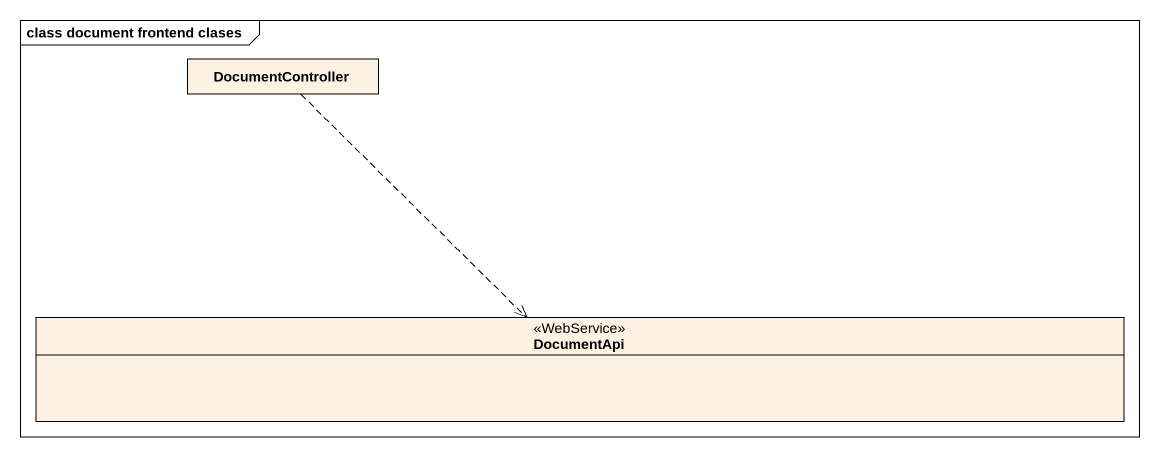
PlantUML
@startuml
mainframe class document frontend clases
hide circle
hide empty members
class DocumentController
class DocumentApi <<WebService>>
DocumentController ..> DocumentApi
@enduml
